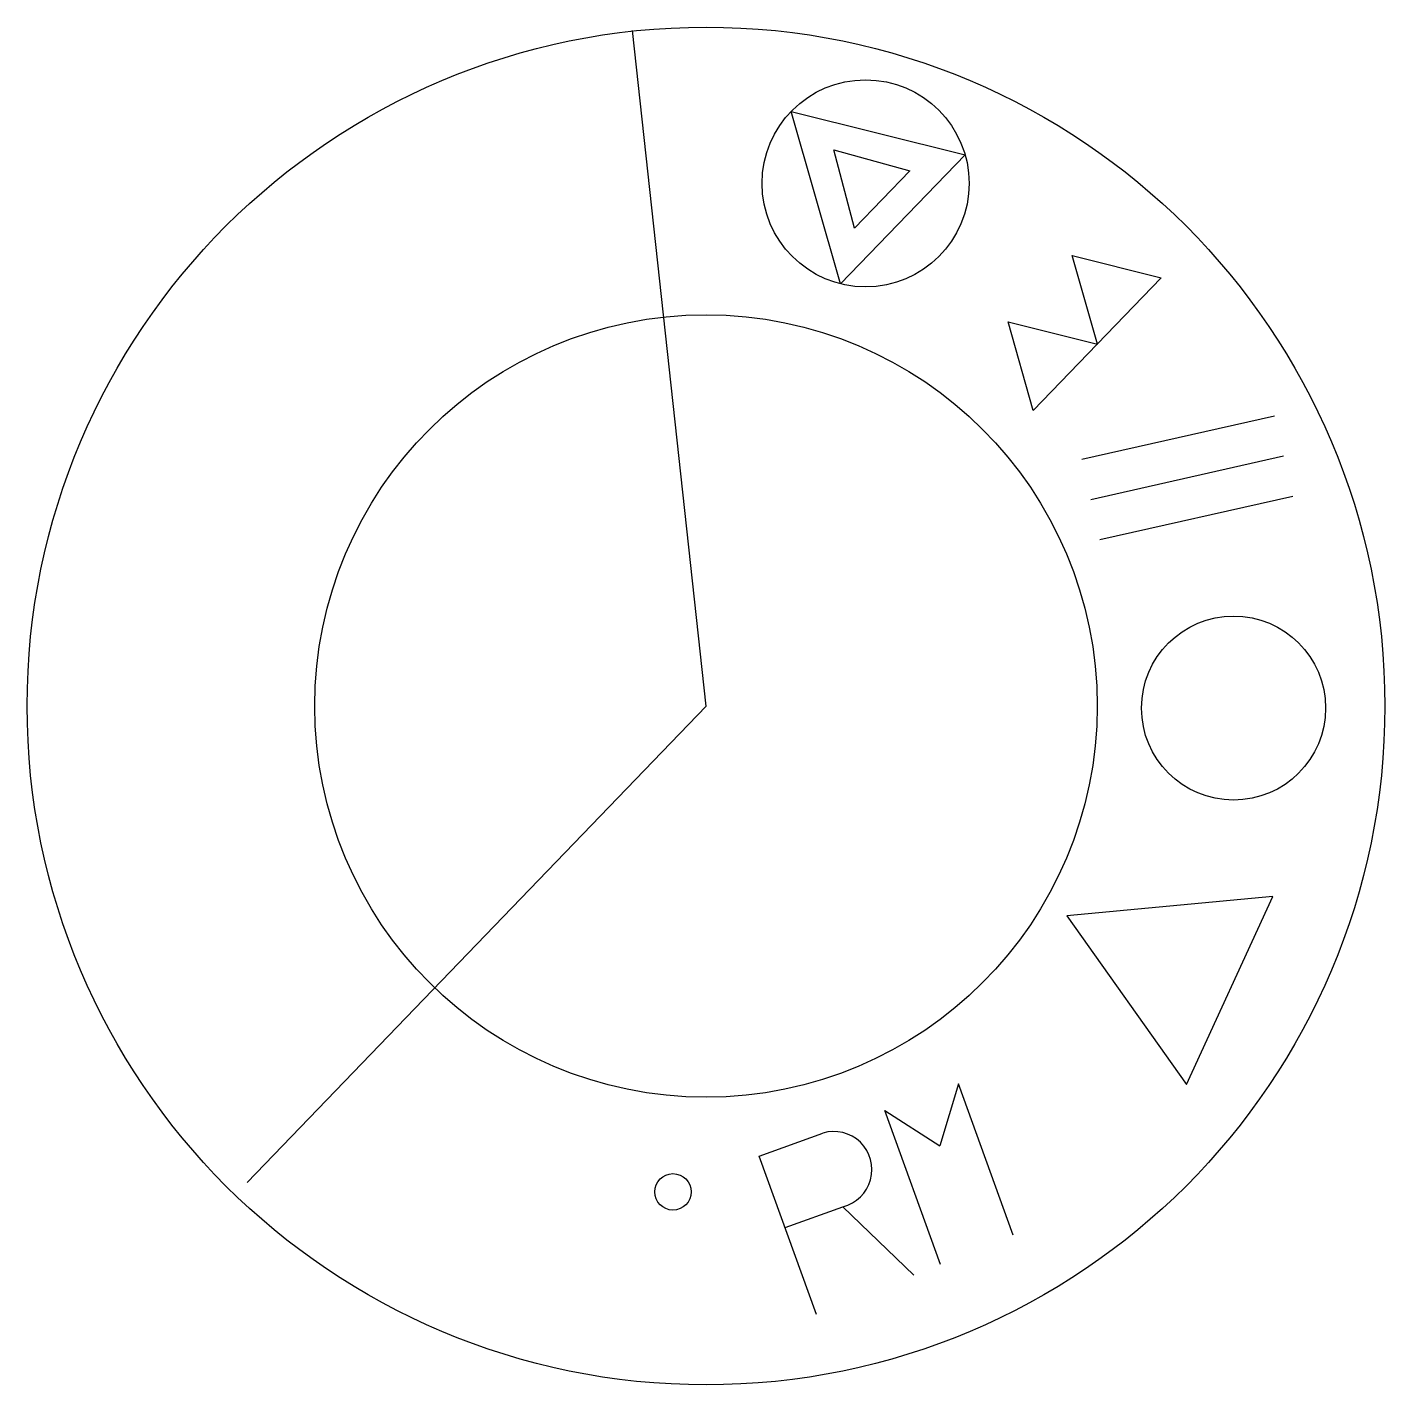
# Model space of a CAD drawing. Header units: millimetres. Extents: x -296 to 294, y -295 to 295.
import ezdxf

# ---------------------------------------------------------------- set-up
doc = ezdxf.new("R2010")
doc.units = ezdxf.units.MM

msp = doc.modelspace()

# ---------------------------------------------------------------- linework, layer by layer
at = {"color": 85, "true_color": 0x58ba48}
for p, q in [((-1.33, 0), (-33.32, 293.55)), ((57.13, 183.44), (35.64, 258.37)), ((35.64, 258.37), (111.27, 239.51)), ((63.18, 207.7), (54.22, 241.64)), ((54.22, 241.64), (87.24, 232.62)), ((111.27, 239.51), (57.13, 183.44)), ((87.24, 232.62), (63.18, 207.7)), ((168.78, 157.29), (157.75, 195.74)), ((157.75, 195.74), (196.48, 186.08)), ((140.85, 128.47), (196.48, 186.08)), ((140.85, 128.47), (129.97, 166.96)), ((129.97, 166.96), (168.78, 157.29)), ((162.01, 107.2), (245.75, 126.11)), ((165.95, 89.77), (249.68, 108.68)), ((169.88, 72.34), (253.62, 91.25)), ((-1.33, 0), (-200.75, -207.05)), ((245.02, -82.76), (155.41, -91.12)), ((207.45, -164.55), (245.02, -82.76)), ((155.41, -91.12), (207.45, -164.55)), ((108.45, -164.24), (100.23, -191.1)), ((132.21, -229.89), (108.46, -164.24)), ((100.56, -242.67), (76.39, -175.84)), ((76.39, -175.84), (100.23, -191.1)), ((21.77, -195.6), (49.39, -185.61)), ((46.67, -264.42), (21.77, -195.6)), ((33.02, -226.68), (58.13, -217.59)), ((58.13, -217.59), (88.95, -247.35))]:
    msp.add_line(p, q, dxfattribs=at)
for centre, radius in [((-1.33, 0), 295), ((68.01, 227.11), 45), ((-1.33, 0), 170), ((227.93, -0.9), 40), ((-15.7, -211.14), 7.92)]:
    msp.add_circle(centre, radius, dxfattribs=at)
msp.add_arc((54.18, -201.49), 16.59, 283.78807, 106.78346, dxfattribs=at)

doc.saveas('drawing.dxf')
